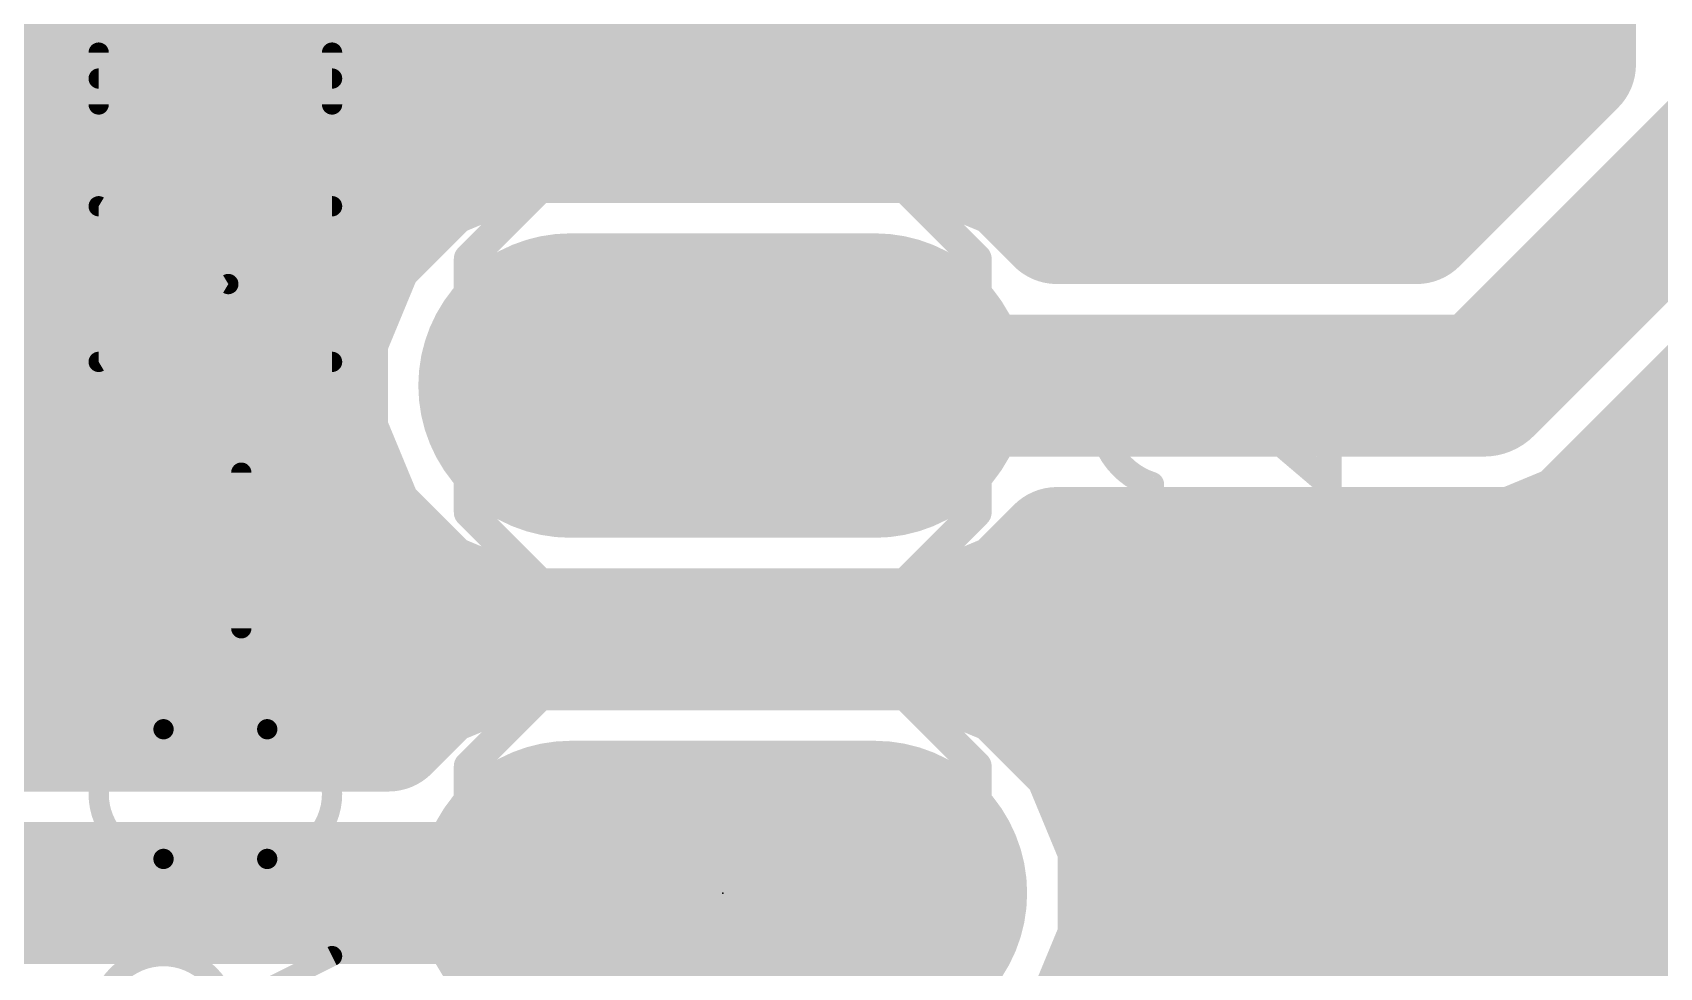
# Model space of a CAD drawing. Extents: x 30.8 to 86, y 18.1 to 73.3.
# Drawn here: x 69.57 to 77.71, y 39 to 43.68 of the extents above; entities that cross this region are included whole.
import ezdxf

# ---------------------------------------------------------------- set-up
doc = ezdxf.new("R2010")
doc.units = 0
for name, color, linetype in [('16', 132, 'CONTINUOUS'), ('17', 110, 'CONTINUOUS'), ('20', 31, 'CONTINUOUS'), ('21', 253, 'CONTINUOUS'), ('23', 53, 'CONTINUOUS'), ('25', 253, 'CONTINUOUS'), ('27', 253, 'CONTINUOUS'), ('51', 253, 'CONTINUOUS')]:
    doc.layers.add(name, color=color, linetype=linetype)

# ---------------------------------------------------------------- blocks, each defined once
blk = doc.blocks.new('RECT')
blk.add_solid([(-0.5, -0.5), (0.5, -0.5), (-0.5, 0.5), (0.5, 0.5)])
blk = doc.blocks.new('LONGP100')
at = {"const_width": 1}
blk.add_lwpolyline([(-0.5, 0), (0.5, 0)], dxfattribs=at)
at = {"const_width": 0.5}
for points in [[(-0.5, 0.25, 1), (-0.5, -0.25)], [(0.5, -0.25, 1), (0.5, 0.25)]]:
    blk.add_lwpolyline(points, format="xyb", dxfattribs=at)

msp = doc.modelspace()

# ---------------------------------------------------------------- linework, layer by layer
at = {"layer": '16'}
for points, const_width in [([(77.2922, 49.8283), (77.2922, 43.5167)], 0.6096), ([(72.2154, 43.7609), (72.4441, 43.9896)], 0.6096), ([(72.3457, 43.8912), (77.2922, 43.8912)], 0.6096), ([(71.9167, 43.6372), (72.2154, 43.7609)], 0.6096), ([(68.2101, 43.6372), (71.9167, 43.6372)], 0.6096), ([(77.2922, 43.5167), (76.4983, 42.7228)], 0.6096), ([(67.6543, 43.2816), (77.0571, 43.2816)], 0.6096), ([(76.835, 41.91), (78.105, 43.18)], 0.7112), ([(72.0205, 43.1292), (71.5724, 42.9436)], 0.6096), ([(74.0295, 43.1292), (72.0205, 43.1292)], 0.6096), ([(74.4776, 42.9436), (74.0295, 43.1292)], 0.6096), ([(71.5724, 42.9436), (71.2294, 42.6006)], 0.6096), ([(74.6984, 42.7228), (74.4776, 42.9436)], 0.6096), ([(76.4983, 42.7228), (74.6984, 42.7228)], 0.6096), ([(68.2609, 42.672), (71.3008, 42.672)], 0.6096), ([(71.2294, 42.6006), (71.0438, 42.1525)], 0.6096), ([(77.2954, 41.2209), (78.5654, 42.4909)], 0.6096), ([(71.0438, 42.1525), (71.0438, 41.6675)], 0.6096), ([(68.5212, 42.0624), (71.0438, 42.0624)], 0.6096), ([(73.025, 41.91), (76.835, 41.91)], 0.7112), ([(71.0438, 41.6675), (71.2294, 41.2194)], 0.6096), ([(68.4316, 41.4528), (71.1327, 41.4528)], 0.6096), ([(77.5273, 41.4528), (84.1239, 41.4528)], 0.6096), ([(71.2294, 41.2194), (71.5724, 40.8764)], 0.6096), ([(76.9967, 41.0972), (77.2954, 41.2209)], 0.6096), ([(74.4776, 40.8764), (74.6984, 41.0972)], 0.6096), ([(74.6984, 41.0972), (76.9967, 41.0972)], 0.6096), ([(67.8995, 40.8432), (71.6526, 40.8432)], 0.6096), ([(71.5724, 40.8764), (72.0205, 40.6908)], 0.6096), ([(74.0295, 40.6908), (74.4776, 40.8764)], 0.6096), ([(74.3974, 40.8432), (84.0164, 40.8432)], 0.6096), ([(72.0205, 40.6908), (74.0295, 40.6908)], 0.6096), ([(72.0205, 40.5892), (71.5724, 40.4036)], 0.6096), ([(74.0295, 40.5892), (72.0205, 40.5892)], 0.6096), ([(74.4776, 40.4036), (74.0295, 40.5892)], 0.6096), ([(71.5724, 40.4036), (71.3516, 40.1828)], 0.6096), ([(74.8206, 40.0606), (74.4776, 40.4036)], 0.6096), ([(68.1593, 40.2336), (71.4024, 40.2336)], 0.6096), ([(71.3516, 40.1828), (68.2101, 40.1828)], 0.6096), ([(74.6476, 40.2336), (83.9089, 40.2336)], 0.6096), ([(75.0062, 39.6125), (74.8206, 40.0606)], 0.6096), ([(75.0014, 39.624), (83.7919, 39.624)], 0.6096), ([(75.0062, 39.1275), (75.0062, 39.6125)], 0.6096), ([(73.025, 39.37), (67.31, 39.37)], 0.7112), ([(74.8206, 38.6794), (75.0062, 39.1275)], 0.6096), ([(74.9594, 39.0144), (83.6094, 39.0144)], 0.6096)]:
    msp.add_lwpolyline(points, dxfattribs=dict(at, const_width=const_width))
for points, const_width in [([(72.3457, 44.0436, 1), (72.3457, 43.7388)], 0.3048), ([(77.2922, 43.7388, 1), (77.2922, 44.0436)], 0.3048), ([(72.2737, 43.6201, 1), (72.1571, 43.9017)], 0.3048), ([(72.1076, 43.8687, 1), (72.3232, 43.6532)], 0.3048), ([(71.8584, 43.778, 1), (71.975, 43.4964)], 0.3048), ([(71.9167, 43.4848, 1), (71.9167, 43.7896)], 0.3048), ([(77.4, 43.4089, 1), (77.1844, 43.6244)], 0.3048), ([(77.1398, 43.5167, 1), (77.4446, 43.5167)], 0.3048), ([(77.0571, 43.1292, 1), (77.0571, 43.434)], 0.3048), ([(72.0205, 43.2816, 1), (72.0205, 42.9768)], 0.3048), ([(72.0788, 42.9884, 1), (71.9622, 43.27)], 0.3048), ([(74.0878, 43.27, 1), (73.9712, 42.9884)], 0.3048), ([(74.0295, 42.9768, 1), (74.0295, 43.2816)], 0.3048), ([(71.5141, 43.0844, 1), (71.6307, 42.8028)], 0.3048), ([(71.6801, 42.8358, 1), (71.4646, 43.0513)], 0.3048), ([(74.5854, 43.0513, 1), (74.3699, 42.8358)], 0.3048), ([(74.4193, 42.8028, 1), (74.5359, 43.0844)], 0.3048), ([(74.6984, 42.8752, 1), (74.6984, 42.5704)], 0.3048), ([(76.4983, 42.5704, 1), (76.4983, 42.8752)], 0.3048), ([(71.3008, 42.5196, 1), (71.3008, 42.8244)], 0.3048), ([(74.5906, 42.615, 1), (74.8062, 42.8306)], 0.3048), ([(76.3906, 42.8306, 1), (76.6061, 42.615)], 0.3048), ([(71.1216, 42.7084, 1), (71.3372, 42.4929)], 0.3048), ([(71.3702, 42.5423, 1), (71.0886, 42.6589)], 0.3048), ([(71.1962, 42.1525, 1), (70.8914, 42.1525)], 0.3048), ([(70.903, 42.2108, 1), (71.1846, 42.0942)], 0.3048), ([(71.0438, 41.91, 1), (71.0438, 42.2148)], 0.3048), ([(73.025, 42.0878, 1), (73.025, 41.7322)], 0.3556), ([(76.7093, 42.0357, 1), (76.9607, 41.7843)], 0.3556), ([(76.835, 41.7322, 1), (76.835, 42.0878)], 0.3556), ([(71.1846, 41.7258, 1), (70.903, 41.6092)], 0.3048), ([(70.8914, 41.6675, 1), (71.1962, 41.6675)], 0.3048), ([(71.1327, 41.3004, 1), (71.1327, 41.6052)], 0.3048), ([(77.5273, 41.6052, 1), (77.5273, 41.3004)], 0.3048), ([(71.3372, 41.3271, 1), (71.1216, 41.1116)], 0.3048), ([(77.1876, 41.3287, 1), (77.4032, 41.1132)], 0.3048), ([(77.3537, 41.0801, 1), (77.2371, 41.3617)], 0.3048), ([(71.0886, 41.1611, 1), (71.3702, 41.2777)], 0.3048), ([(74.6984, 41.2496, 1), (74.6984, 40.9448)], 0.3048), ([(74.8062, 40.9894, 1), (74.5906, 41.205)], 0.3048), ([(76.9384, 41.238, 1), (77.055, 40.9564)], 0.3048), ([(76.9967, 40.9448, 1), (76.9967, 41.2496)], 0.3048), ([(71.6307, 41.0172, 1), (71.5141, 40.7356)], 0.3048), ([(71.4646, 40.7686, 1), (71.6801, 40.9842)], 0.3048), ([(71.6526, 40.6908, 1), (71.6526, 40.9956)], 0.3048), ([(74.3974, 40.9956, 1), (74.3974, 40.6908)], 0.3048), ([(74.3699, 40.9842, 1), (74.5854, 40.7686)], 0.3048), ([(74.5359, 40.7356, 1), (74.4193, 41.0172)], 0.3048), ([(72.0205, 40.8432, 1), (72.0205, 40.5384)], 0.3048), ([(71.9622, 40.55, 1), (72.0788, 40.8316)], 0.3048), ([(73.9712, 40.8316, 1), (74.0878, 40.55)], 0.3048), ([(74.0295, 40.5384, 1), (74.0295, 40.8432)], 0.3048), ([(72.0205, 40.7416, 1), (72.0205, 40.4368)], 0.3048), ([(72.0788, 40.4484, 1), (71.9622, 40.73)], 0.3048), ([(74.0878, 40.73, 1), (73.9712, 40.4484)], 0.3048), ([(74.0295, 40.4368, 1), (74.0295, 40.7416)], 0.3048), ([(71.5141, 40.5444, 1), (71.6307, 40.2628)], 0.3048), ([(71.6801, 40.2958, 1), (71.4646, 40.5113)], 0.3048), ([(74.5854, 40.5113, 1), (74.3699, 40.2958)], 0.3048), ([(74.4193, 40.2628, 1), (74.5359, 40.5444)], 0.3048), ([(71.3516, 40.0304, 1), (71.3516, 40.3352)], 0.3048), ([(71.4024, 40.0812, 1), (71.4024, 40.386)], 0.3048), ([(74.6476, 40.386, 1), (74.6476, 40.0812)], 0.3048), ([(71.2438, 40.2906, 1), (71.4594, 40.075)], 0.3048), ([(74.9614, 40.1189, 1), (74.6798, 40.0023)], 0.3048), ([(74.7128, 39.9529, 1), (74.9283, 40.1684)], 0.3048), ([(75.0014, 39.7764, 1), (75.0014, 39.4716)], 0.3048), ([(75.1586, 39.6125, 1), (74.8538, 39.6125)], 0.3048), ([(74.8654, 39.5542, 1), (75.147, 39.6708)], 0.3048), ([(73.025, 39.1922, 1), (73.025, 39.5478)], 0.3556), ([(75.147, 39.0692, 1), (74.8654, 39.1858)], 0.3048), ([(74.9594, 39.1668, 1), (74.9594, 38.862)], 0.3048), ([(74.8538, 39.1275, 1), (75.1586, 39.1275)], 0.3048)]:
    msp.add_lwpolyline(points, format="xyb", dxfattribs=dict(at, const_width=const_width))
at = {"layer": '20', "const_width": 0.1524}
msp.add_lwpolyline([(58.42, 18.2245, 1), (58.42, 73.2155, 1), (58.42, 18.2245)], format="xyb", dxfattribs=at)
at = {"layer": '21', "const_width": 0.1524}
for points in [[(72.39, 43.18), (71.755, 42.545)], [(73.66, 43.18), (72.39, 43.18)], [(74.295, 42.545), (73.66, 43.18)], [(71.755, 41.275), (71.755, 42.545)], [(74.295, 42.545), (74.295, 41.275)], [(72.39, 40.64), (71.755, 41.275)], [(74.295, 41.275), (73.66, 40.64)], [(71.755, 40.005), (72.39, 40.64)], [(73.66, 40.64), (72.39, 40.64)], [(73.66, 40.64), (74.295, 40.005)], [(71.755, 38.735), (71.755, 40.005)], [(74.295, 40.005), (74.295, 38.735)]]:
    msp.add_lwpolyline(points, dxfattribs=at)
at = {"layer": '21', "const_width": 0.0762}
for points in [[(72.39, 43.2181, 1), (72.39, 43.1419)], [(72.4169, 43.1531, 1), (72.3631, 43.2069)], [(73.6869, 43.2069, 1), (73.6331, 43.1531)], [(73.66, 43.1419, 1), (73.66, 43.2181)], [(71.7931, 42.545, 1), (71.7169, 42.545)], [(71.7281, 42.5719, 1), (71.7819, 42.5181)], [(74.3331, 42.545, 1), (74.2569, 42.545)], [(74.2681, 42.5181, 1), (74.3219, 42.5719)], [(71.7169, 41.275, 1), (71.7931, 41.275)], [(71.7819, 41.3019, 1), (71.7281, 41.2481)], [(74.2569, 41.275, 1), (74.3331, 41.275)], [(74.3219, 41.2481, 1), (74.2681, 41.3019)], [(72.39, 40.6781, 1), (72.39, 40.6019)], [(72.4169, 40.6131, 1), (72.3631, 40.6669)], [(72.3631, 40.6131, 1), (72.4169, 40.6669)], [(73.6869, 40.6669, 1), (73.6331, 40.6131)], [(73.6331, 40.6669, 1), (73.6869, 40.6131)], [(73.66, 40.6019, 1), (73.66, 40.6781)], [(71.7931, 40.005, 1), (71.7169, 40.005)], [(74.3331, 40.005, 1), (74.2569, 40.005)], [(71.7281, 40.0319, 1), (71.7819, 39.9781)], [(74.2681, 39.9781, 1), (74.3219, 40.0319)]]:
    msp.add_lwpolyline(points, format="xyb", dxfattribs=at)
at = {"layer": '23'}
msp.add_point((73.025, 39.37), dxfattribs=at)
at = {"layer": '25'}
for points, const_width in [([(75.4888, 43.1927, 0.1139), (75.0761, 43.0975)], 0.127), ([(75.4888, 43.2245, 1), (75.4888, 43.1609)], 0.0635), ([(75.9016, 43.0975, 0.1139), (75.4888, 43.1927)], 0.127), ([(75.4888, 43.1609, 1), (75.4888, 43.2245)], 0.0635), ([(75.1911, 43.154, 1), (75.1515, 43.1044)], 0.0635), ([(75.0761, 43.0975, 0.3205), (74.9173, 42.8752)], 0.127), ([(75.0621, 43.126, 1), (75.09, 43.0689)], 0.0635), ([(75.0863, 43.0674, 1), (75.0658, 43.1275)], 0.0635), ([(75.9118, 43.1275, 1), (75.8913, 43.0674)], 0.0635), ([(76.0603, 42.8752, 0.3205), (75.9016, 43.0975)], 0.127), ([(75.8876, 43.0689, 1), (75.9155, 43.126)], 0.0635), ([(74.949, 42.8752, 1), (74.8855, 42.8752)], 0.0635), ([(74.9173, 42.8752, 0.3205), (75.0761, 42.653)], 0.127), ([(75.9016, 42.653, 0.3205), (76.0603, 42.8752)], 0.127), ([(76.0921, 42.8752, 1), (76.0285, 42.8752)], 0.0635), ([(74.8855, 42.8752, 1), (74.949, 42.8752)], 0.0635), ([(76.0285, 42.8752, 1), (76.0921, 42.8752)], 0.0635), ([(75.09, 42.6815, 1), (75.0621, 42.6244)], 0.0635), ([(75.0761, 42.653, 0.1139), (75.4888, 42.5577)], 0.127), ([(75.0658, 42.6229, 1), (75.0863, 42.683)], 0.0635), ([(75.4888, 42.5577, 0.1139), (75.9016, 42.653)], 0.127), ([(75.8913, 42.683, 1), (75.9118, 42.6229)], 0.0635), ([(75.9155, 42.6244, 1), (75.8876, 42.6815)], 0.0635), ([(75.4888, 42.5895, 1), (75.4888, 42.526)], 0.0635), ([(75.4888, 42.526, 1), (75.4888, 42.5895)], 0.0635), ([(75.7865, 42.5964, 1), (75.8261, 42.646)], 0.0635), ([(75.2031, 42.0497, 0.4142), (74.9173, 41.764)], 0.127), ([(75.4253, 41.9545, 0.2053), (75.2031, 42.0497)], 0.127), ([(75.203, 42.0814, 1), (75.2031, 42.018)], 0.0635), ([(75.2031, 42.0179, 1), (75.2031, 42.0815)], 0.0635), ([(76.0921, 42.0497, 1), (76.0285, 42.0497)], 0.0635), ([(75.4459, 41.9786, 1), (75.4047, 41.9303)], 0.0635), ([(75.4023, 41.9326, 1), (75.4483, 41.9763)], 0.0635), ([(74.949, 41.7639, 1), (74.8855, 41.764)], 0.0635), ([(74.8855, 41.764, 1), (74.949, 41.764)], 0.0635), ([(74.9173, 41.764, 0.3252), (75.1713, 41.4147)], 0.127), ([(75.1615, 41.3845, 1), (75.1811, 41.4449)], 0.0635), ([(76.0397, 41.3905, 1), (76.0809, 41.4389)], 0.0635), ([(76.0285, 41.4147, 1), (76.0921, 41.4147)], 0.0635), ([(76.0603, 40.6464, 1), (75.4253, 40.6464)], 0.127), ([(75.4253, 40.6464, 1), (74.9173, 40.6464)], 0.127), ([(74.949, 40.6464, 1), (74.8855, 40.6464)], 0.0635), ([(74.8855, 40.6464, 1), (74.949, 40.6464)], 0.0635), ([(75.4571, 40.6464, 1), (75.3936, 40.6464)], 0.0635), ([(75.3936, 40.6464, 1), (75.4571, 40.6464)], 0.0635), ([(75.3936, 40.6464, 1), (75.4571, 40.6464)], 0.0635), ([(76.0921, 40.6464, 1), (76.0285, 40.6464)], 0.0635), ([(76.0285, 40.6464, 1), (76.0921, 40.6464)], 0.0635), ([(74.8855, 40.3289, 1), (74.949, 40.3289)], 0.0635), ([(74.9173, 40.3606, 1), (74.9173, 40.2971)], 0.0635), ([(75.3936, 40.3289, 1), (75.4571, 40.3289)], 0.0635), ([(76.0285, 40.3289, 1), (76.0921, 40.3289)], 0.0635), ([(76.0603, 40.2971, 1), (76.0603, 40.3606)], 0.0635), ([(75.1713, 39.7002, 1), (75.1713, 39.1922)], 0.127), ([(75.1713, 39.732, 1), (75.1713, 39.6684)], 0.0635), ([(75.1713, 39.1922, 1), (75.1713, 39.7002)], 0.127), ([(75.1713, 39.6684, 1), (75.1713, 39.732)], 0.0635), ([(75.7428, 39.7637, 1), (75.7428, 39.1287)], 0.127), ([(75.7428, 39.1287, 1), (75.7428, 39.7637)], 0.127), ([(75.7428, 39.7955, 1), (75.7428, 39.7319)], 0.0635), ([(75.7428, 39.7319, 1), (75.7428, 39.7955)], 0.0635), ([(75.1713, 39.224, 1), (75.1713, 39.1604)], 0.0635), ([(75.1713, 39.1604, 1), (75.1713, 39.224)], 0.0635), ([(75.7428, 39.1605, 1), (75.7428, 39.0969)], 0.0635), ([(75.7428, 39.0969, 1), (75.7428, 39.1605)], 0.0635)]:
    msp.add_lwpolyline(points, format="xyb", dxfattribs=dict(at, const_width=const_width))
at = {"layer": '25', "const_width": 0.127}
for points in [[(75.8063, 42.6212), (75.1713, 43.1292)], [(76.0603, 41.4147), (76.0603, 42.0497)], [(75.4253, 41.9545), (76.0603, 41.4147)], [(74.9173, 40.3289), (74.9173, 40.6464)], [(75.4253, 40.3289), (75.4253, 40.6464)], [(76.0603, 40.6464), (76.0603, 40.3289)], [(76.0603, 40.3289), (74.9173, 40.3289)]]:
    msp.add_lwpolyline(points, dxfattribs=at)
at = {"layer": '27', "const_width": 0.1016}
for points in [[(69.9008, 43.3169), (69.9008, 43.5765)], [(71.0692, 43.3169), (71.0692, 43.5765)], [(69.9008, 43.4467), (71.0692, 43.4467)], [(70.5499, 42.418), (69.9008, 42.8075)], [(69.9008, 42.8075), (71.0692, 42.8075)], [(69.9008, 42.0285), (70.5499, 42.418)], [(71.0692, 42.0285), (69.9008, 42.0285)], [(70.6148, 40.695), (70.6148, 41.474)], [(70.2254, 40.1898), (70.7446, 40.1898)], [(70.7446, 39.5407), (70.2254, 39.5407)], [(71.0692, 39.0542), (70.5499, 38.7946)]]:
    msp.add_lwpolyline(points, dxfattribs=at)
at = {"layer": '27'}
for points, const_width in [([(69.9262, 43.5765, 1), (69.8754, 43.5765)], 0.0508), ([(71.0946, 43.5765, 1), (71.0438, 43.5765)], 0.0508), ([(69.9008, 43.4721, 1), (69.9008, 43.4213)], 0.0508), ([(71.0692, 43.4213, 1), (71.0692, 43.4721)], 0.0508), ([(69.8754, 43.3169, 1), (69.9262, 43.3169)], 0.0508), ([(71.0438, 43.3169, 1), (71.0946, 43.3169)], 0.0508), ([(69.9008, 42.8329, 1), (69.9008, 42.7821)], 0.0508), ([(69.9139, 42.8292, 1), (69.8877, 42.7857)], 0.0508), ([(71.0692, 42.7821, 1), (71.0692, 42.8329)], 0.0508), ([(70.563, 42.3962, 1), (70.5368, 42.4398)], 0.0508), ([(70.5368, 42.3962, 1), (70.563, 42.4398)], 0.0508), ([(69.9008, 42.0539, 1), (69.9008, 42.0031)], 0.0508), ([(69.8877, 42.0503, 1), (69.9139, 42.0067)], 0.0508), ([(71.0692, 42.0031, 1), (71.0692, 42.0539)], 0.0508), ([(70.6402, 41.474, 1), (70.5894, 41.474)], 0.0508), ([(70.5894, 40.695, 1), (70.6402, 40.695)], 0.0508), ([(70.2254, 40.1898, 1), (70.2254, 39.5407)], 0.1016), ([(70.2254, 40.2152, 1), (70.2254, 40.1645)], 0.0508), ([(70.2254, 40.1644, 1), (70.2254, 40.2152)], 0.0508), ([(70.7446, 39.5407, 1), (70.7446, 40.1898)], 0.1016), ([(70.7446, 40.2152, 1), (70.7446, 40.1645)], 0.0508), ([(70.7446, 40.1645, 1), (70.7446, 40.2152)], 0.0508), ([(70.2254, 39.5661, 1), (70.2254, 39.5153)], 0.0508), ([(70.2254, 39.5153, 1), (70.2254, 39.5661)], 0.0508), ([(70.7446, 39.5661, 1), (70.7446, 39.5153)], 0.0508), ([(70.7446, 39.5153, 1), (70.7446, 39.5661)], 0.0508), ([(70.5499, 38.7297, 1), (69.9008, 38.7297)], 0.1016), ([(71.0806, 39.0315, 1), (71.0578, 39.0769)], 0.0508)]:
    msp.add_lwpolyline(points, format="xyb", dxfattribs=dict(at, const_width=const_width))

# ---------------------------------------------------------------- block references
at = {"layer": '17', "xscale": 1.524, "yscale": 1.524}
for p in [(73.025, 41.91), (73.025, 41.91), (73.025, 39.37), (73.025, 39.37)]:
    msp.add_blockref('LONGP100', p, dxfattribs=at)
at = {"layer": '51', "xscale": 0.508, "yscale": 0.508, "rotation": 270}
for p in [(73.025, 41.91), (73.025, 39.37)]:
    msp.add_blockref('RECT', p, dxfattribs=at)

doc.saveas('drawing.dxf')
